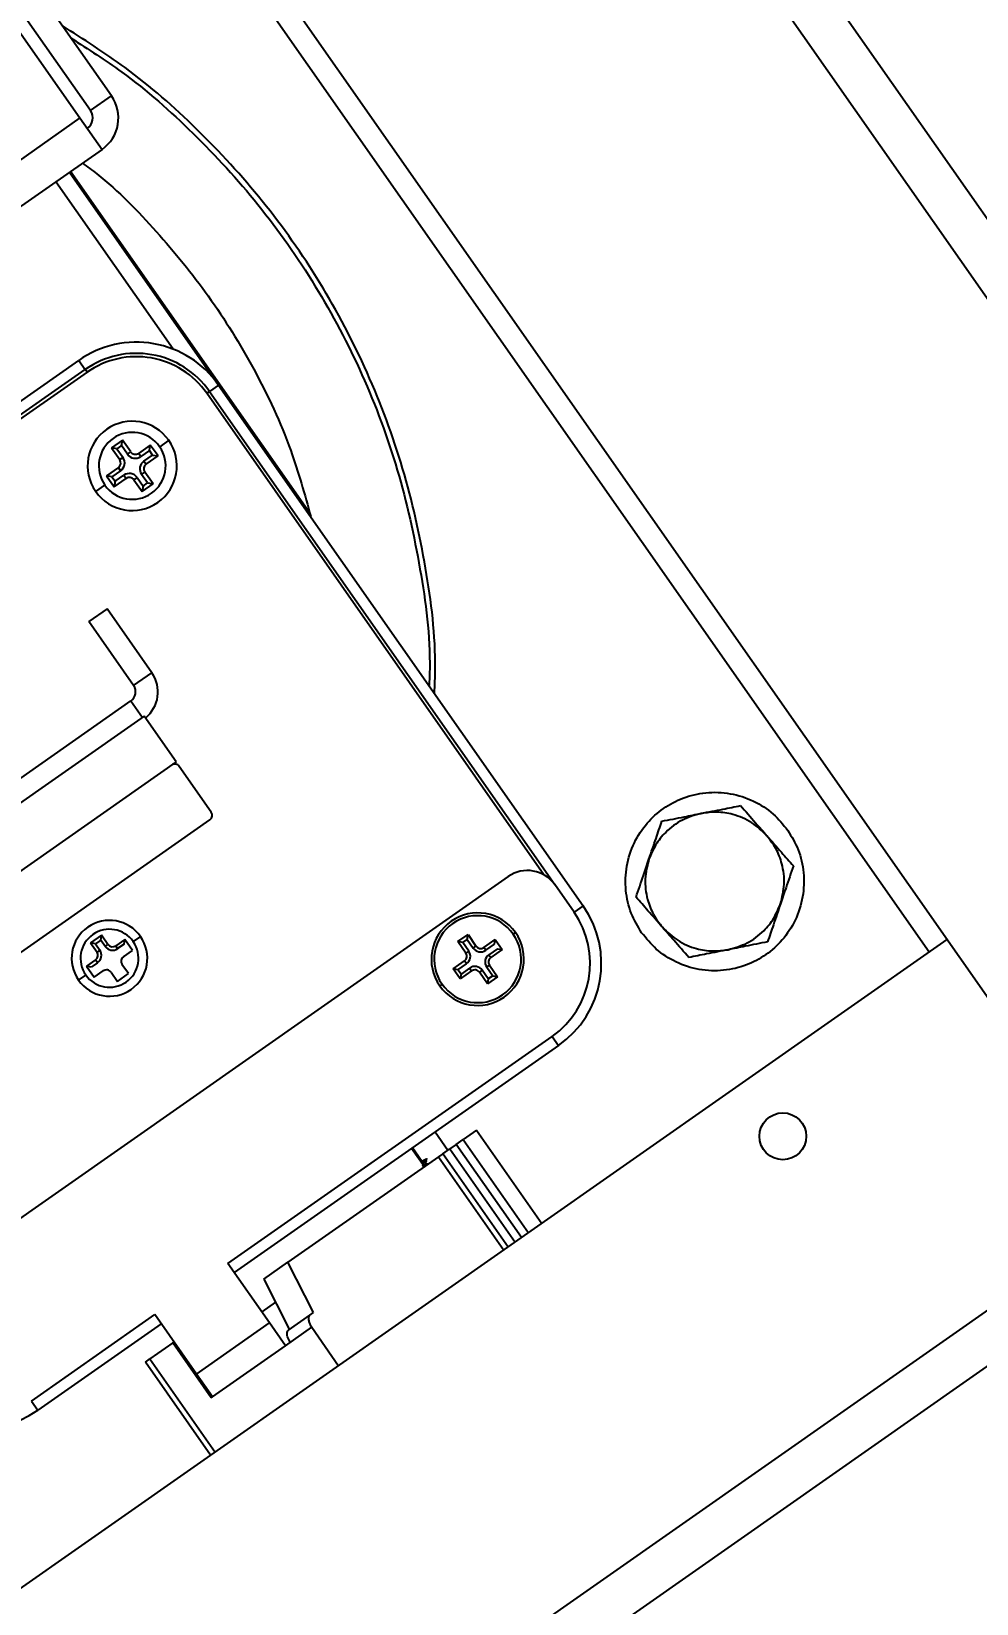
# Model space of a CAD drawing. Header units: millimetres. Extents: x 152904052 to 153933663, y 538271515 to 539240469.
# Drawn here: x 153453275 to 153453359.7, y 538569999.6 to 538570140.6 of the extents above; entities that cross this region are included whole.
import ezdxf
from ezdxf.enums import TextEntityAlignment as Align

# ---------------------------------------------------------------- set-up
doc = ezdxf.new("R2010")
doc.units = ezdxf.units.MM
doc.layers.add('POWR', color=5, linetype='Continuous')
doc.layers.add('TEXT', color=7, linetype='Continuous')
doc.styles.get("Standard").update_dxf_attribs({"font": 'Gulim.ttf'})

msp = doc.modelspace()

# ---------------------------------------------------------------- linework, layer by layer
at = {"layer": 'POWR', "color": 7}
for p, q in [((153452936.32, 538570729.81), (153453406.66, 538570058.11)), ((153452932.96, 538570727.46), (153453403.3, 538570055.76)), ((153452903.56, 538570706.87), (153453373.89, 538570035.16)), ((153453355.45, 538570058.02), (153453234.99, 538570230.04)), ((153453282.14, 538570134.81), (153453264.22, 538570160.41)), ((153453280.26, 538570133.49), (153453262.33, 538570159.09)), ((153453268.36, 538570148.48), (153453279.32, 538570132.83)), ((153453280.26, 538570133.49), (153453282.14, 538570134.81)), ((153453279.32, 538570132.83), (153453226.95, 538570096.16)), ((153453279.32, 538570132.83), (153453281.3, 538570130.01)), ((153453281.3, 538570130.01), (153453259.79, 538570114.95)), ((153453287.67, 538570112.1), (153453277.16, 538570127.11)), ((153453278.39, 538570127.97), (153453291.75, 538570108.88)), ((153453299.93, 538570097.38), (153453278.47, 538570128.03)), ((153453232.53, 538570078.4), (153453279.22, 538570111.09)), ((153453233.1, 538570077.58), (153453279.79, 538570110.27)), ((153453279.22, 538570111.09), (153453279.79, 538570110.27)), ((153453279.96, 538570110.03), (153453279.79, 538570110.27)), ((153453279.96, 538570110.03), (153453233.27, 538570077.33)), ((153453291.75, 538570108.88), (153453290.93, 538570108.31)), ((153453291.75, 538570108.88), (153453324.45, 538570062.19)), ((153453290.69, 538570108.14), (153453290.93, 538570108.31)), ((153453320.91, 538570064.97), (153453290.69, 538570108.14)), ((153453290.93, 538570108.31), (153453321.91, 538570064.08)), ((153453283.13, 538570103.94), (153453282.14, 538570103.25)), ((153453282.14, 538570103.25), (153453282.89, 538570102.19)), ((153453282.63, 538570103.17), (153453282.14, 538570103.25)), ((153453283.04, 538570103.45), (153453282.63, 538570103.17)), ((153453282.63, 538570103.17), (153453283.18, 538570102.39)), ((153453283.04, 538570103.45), (153453283.13, 538570103.94)), ((153453283.58, 538570102.68), (153453283.04, 538570103.45)), ((153453283.87, 538570102.88), (153453283.13, 538570103.94)), ((153453285.63, 538570103.5), (153453284.57, 538570102.75)), ((153453285.55, 538570103.01), (153453285.63, 538570103.5)), ((153453286.32, 538570102.52), (153453285.63, 538570103.5)), ((153453287.29, 538570103.93), (153453286.47, 538570103.35)), ((153453283.18, 538570102.39), (153453282.89, 538570102.19)), ((153453283.58, 538570102.68), (153453283.87, 538570102.88)), ((153453284.77, 538570102.47), (153453284.57, 538570102.75)), ((153453285.55, 538570103.01), (153453284.77, 538570102.47)), ((153453285.05, 538570102.06), (153453285.83, 538570102.6)), ((153453285.05, 538570102.06), (153453285.26, 538570101.77)), ((153453285.26, 538570101.77), (153453286.32, 538570102.52)), ((153453285.83, 538570102.6), (153453285.55, 538570103.01)), ((153453285.83, 538570102.6), (153453286.32, 538570102.52)), ((153453282.77, 538570101.49), (153453281.7, 538570100.75)), ((153453281.7, 538570100.75), (153453282.39, 538570099.76)), ((153453282.19, 538570100.66), (153453281.7, 538570100.75)), ((153453282.97, 538570101.2), (153453282.19, 538570100.66)), ((153453282.19, 538570100.66), (153453282.48, 538570100.25)), ((153453282.39, 538570099.76), (153453283.45, 538570100.51)), ((153453282.48, 538570100.25), (153453282.39, 538570099.76)), ((153453282.48, 538570100.25), (153453283.25, 538570100.8)), ((153453282.97, 538570101.2), (153453282.77, 538570101.49)), ((153453283.25, 538570100.8), (153453283.45, 538570100.51)), ((153453284.44, 538570100.59), (153453284.15, 538570100.39)), ((153453284.15, 538570100.39), (153453284.9, 538570099.32)), ((153453284.44, 538570100.59), (153453284.98, 538570099.81)), ((153453284.85, 538570100.87), (153453285.13, 538570101.08)), ((153453285.39, 538570100.1), (153453284.85, 538570100.87)), ((153453285.88, 538570100.01), (153453285.13, 538570101.08)), ((153453280.73, 538570099.34), (153453281.55, 538570099.91)), ((153453284.9, 538570099.32), (153453285.88, 538570100.01)), ((153453284.98, 538570099.81), (153453284.9, 538570099.32)), ((153453284.98, 538570099.81), (153453285.39, 538570100.1)), ((153453285.39, 538570100.1), (153453285.88, 538570100.01)), ((153453281.75, 538570088.82), (153453280.11, 538570087.67)), ((153453284.13, 538570081.94), (153453280.11, 538570087.67)), ((153453285.77, 538570083.08), (153453281.75, 538570088.82)), ((153453284.13, 538570081.94), (153453285.77, 538570083.08)), ((153453259.64, 538570063.57), (153453283.88, 538570080.55)), ((153453283.88, 538570080.55), (153453284.92, 538570079.07)), ((153453285.08, 538570079.19), (153453260.5, 538570061.98)), ((153453287.95, 538570075.09), (153453285.08, 538570079.19)), ((153453287.95, 538570075.09), (153453263.37, 538570057.88)), ((153453291.1, 538570070.58), (153453288.23, 538570074.68)), ((153453267.22, 538570053.25), (153453290.98, 538570069.89)), ((153453317.73, 538570064.81), (153453262.84, 538570026.38)), ((153453323.63, 538570061.62), (153453321.91, 538570064.08)), ((153453324.45, 538570062.19), (153453323.63, 538570061.62)), ((153453281.26, 538570059.54), (153453280.27, 538570058.85)), ((153453281.18, 538570059.11), (153453281.26, 538570059.54)), ((153453281.83, 538570058.72), (153453281.26, 538570059.54)), ((153453284.75, 538570059.43), (153453284.1, 538570058.97)), ((153453313.21, 538570058.97), (153453314.12, 538570059.6)), ((153453314.04, 538570059.17), (153453314.12, 538570059.6)), ((153453314.12, 538570059.6), (153453314.83, 538570058.57)), ((153453318.18, 538570059.63), (153453318.38, 538570059.78)), ((153453047.65, 538569842.5), (153453357.08, 538570059.17)), ((153453280.27, 538570058.85), (153453280.85, 538570058.03)), ((153453280.7, 538570058.78), (153453280.27, 538570058.85)), ((153453281.18, 538570059.11), (153453280.7, 538570058.78)), ((153453280.7, 538570058.78), (153453281.1, 538570058.21)), ((153453281.1, 538570058.21), (153453280.85, 538570058.03)), ((153453281.58, 538570058.54), (153453281.18, 538570059.11)), ((153453281.58, 538570058.54), (153453281.83, 538570058.72)), ((153453283.35, 538570059.17), (153453282.53, 538570058.6)), ((153453282.7, 538570058.35), (153453282.53, 538570058.6)), ((153453283.27, 538570058.74), (153453282.7, 538570058.35)), ((153453283.21, 538570057.61), (153453284.03, 538570058.19)), ((153453283.27, 538570058.74), (153453283.35, 538570059.17)), ((153453284.03, 538570058.19), (153453283.35, 538570059.17)), ((153453313.93, 538570057.94), (153453313.21, 538570058.97)), ((153453313.64, 538570058.89), (153453313.21, 538570058.97)), ((153453313.64, 538570058.89), (153453314.04, 538570059.17)), ((153453314.18, 538570058.12), (153453313.64, 538570058.89)), ((153453314.18, 538570058.12), (153453313.93, 538570057.94)), ((153453314.04, 538570059.17), (153453314.58, 538570058.4)), ((153453314.58, 538570058.4), (153453314.83, 538570058.57)), ((153453315.53, 538570058.45), (153453316.55, 538570059.17)), ((153453315.7, 538570058.2), (153453315.53, 538570058.45)), ((153453315.7, 538570058.2), (153453316.48, 538570058.74)), ((153453316.76, 538570058.34), (153453315.98, 538570057.8)), ((153453317.18, 538570058.27), (153453316.16, 538570057.55)), ((153453316.48, 538570058.74), (153453316.55, 538570059.17)), ((153453316.55, 538570059.17), (153453317.18, 538570058.27)), ((153453316.76, 538570058.34), (153453317.18, 538570058.27)), ((153453280.72, 538570057.34), (153453279.9, 538570056.76)), ((153453279.9, 538570056.76), (153453280.59, 538570055.78)), ((153453280.33, 538570056.69), (153453279.9, 538570056.76)), ((153453280.9, 538570057.08), (153453280.33, 538570056.69)), ((153453280.9, 538570057.08), (153453280.72, 538570057.34)), ((153453283.67, 538570056.1), (153453283.09, 538570056.92)), ((153453312.78, 538570056.53), (153453313.81, 538570057.25)), ((153453313.42, 538570055.63), (153453312.78, 538570056.53)), ((153453313.21, 538570056.45), (153453312.78, 538570056.53)), ((153453313.21, 538570056.45), (153453313.98, 538570056.99)), ((153453314.26, 538570056.6), (153453313.49, 538570056.06)), ((153453313.98, 538570056.99), (153453313.81, 538570057.25)), ((153453314.26, 538570056.6), (153453314.44, 538570056.35)), ((153453315.79, 538570056.68), (153453316.04, 538570056.85)), ((153453315.79, 538570056.68), (153453316.33, 538570055.9)), ((153453315.98, 538570057.8), (153453316.16, 538570057.55)), ((153453316.04, 538570056.85), (153453316.75, 538570055.83)), ((153453279.18, 538570055.53), (153453279.84, 538570055.98)), ((153453280.59, 538570055.78), (153453281.41, 538570056.35)), ((153453282.11, 538570056.23), (153453282.68, 538570055.41)), ((153453282.68, 538570055.41), (153453283.67, 538570056.1)), ((153453311.79, 538570055.16), (153453311.58, 538570055.02)), ((153453313.49, 538570056.06), (153453313.21, 538570056.45)), ((153453314.44, 538570056.35), (153453313.42, 538570055.63)), ((153453313.49, 538570056.06), (153453313.42, 538570055.63)), ((153453315.39, 538570056.4), (153453315.14, 538570056.22)), ((153453315.85, 538570055.2), (153453315.14, 538570056.22)), ((153453315.93, 538570055.63), (153453315.39, 538570056.4)), ((153453316.75, 538570055.83), (153453315.85, 538570055.2)), ((153453315.93, 538570055.63), (153453315.85, 538570055.2)), ((153453316.33, 538570055.9), (153453315.93, 538570055.63)), ((153453316.33, 538570055.9), (153453316.75, 538570055.83)), ((153451610.15, 538568795.17), (153453405.73, 538570052.45)), ((153453292.58, 538570030.11), (153453321.66, 538570050.48)), ((153453322.24, 538570049.66), (153453293.16, 538570029.3)), ((153453321.66, 538570050.48), (153453322.24, 538570049.66)), ((153453311.18, 538570041.91), (153453312.32, 538570040.28)), ((153453313.06, 538570040.79), (153453313.68, 538570041.23)), ((153453314.88, 538570042.06), (153453313.68, 538570041.23)), ((153453313.68, 538570041.23), (153453319.53, 538570032.87)), ((153453314.88, 538570042.06), (153453320.73, 538570033.71)), ((153453311.47, 538570039.68), (153453297.97, 538570030.23)), ((153453310.21, 538570038.79), (153453309.06, 538570040.43)), ((153453310.28, 538570038.84), (153453309.13, 538570040.48)), ((153453311.86, 538570039.95), (153453311.47, 538570039.68)), ((153453311.47, 538570039.68), (153453317.32, 538570031.32)), ((153453311.86, 538570039.95), (153453312.48, 538570040.39)), ((153453317.71, 538570031.59), (153453311.86, 538570039.95)), ((153453311.86, 538570039.95), (153453311.86, 538570039.95)), ((153453317.71, 538570031.59), (153453311.86, 538570039.95)), ((153453313.05, 538570040.79), (153453312.48, 538570040.39)), ((153453312.48, 538570040.39), (153453318.33, 538570032.03)), ((153453313.05, 538570040.79), (153453313.06, 538570040.79)), ((153453318.91, 538570032.43), (153453313.05, 538570040.79)), ((153453318.91, 538570032.43), (153453313.06, 538570040.79)), ((153453310.23, 538570039.42), (153453310.01, 538570039.23)), ((153453310.52, 538570039.01), (153453310.33, 538570039.01)), ((153452528.12, 538569442.95), (153453373.89, 538570035.16)), ((153453296.31, 538570024.79), (153453292.58, 538570030.11)), ((153453295.8, 538570028.71), (153453297.97, 538570030.23)), ((153453300.26, 538570025.73), (153453297.97, 538570030.23)), ((153453295.8, 538570028.71), (153453298.09, 538570024.21)), ((153453274.97, 538570017.78), (153453286.03, 538570025.53)), ((153453289.76, 538570020.2), (153453286.03, 538570025.53)), ((153453296.86, 538570026.64), (153453295.62, 538570025.77)), ((153453299.92, 538570025.49), (153453300.26, 538570025.73)), ((153453286.6, 538570024.71), (153453275.54, 538570016.96)), ((153453289.76, 538570020.2), (153453296.31, 538570024.79)), ((153453297.74, 538570022.74), (153453296.31, 538570024.79)), ((153453297.74, 538570022.74), (153453300.1, 538570024.39)), ((153453298.01, 538570024.15), (153453299.92, 538570025.49)), ((153453300.1, 538570024.39), (153453302.51, 538570020.95)), ((153453287.65, 538570023), (153453285.6, 538570021.57)), ((153453287.65, 538570023), (153453287.75, 538570023.07)), ((153453291.09, 538570018.08), (153453287.65, 538570023)), ((153453291.19, 538570018.15), (153453297.74, 538570022.74)), ((153453285.19, 538570021.28), (153453285.6, 538570021.57)), ((153453285.6, 538570021.57), (153453291.45, 538570013.21)), ((153453291.04, 538570012.92), (153453285.19, 538570021.28)), ((153453291.19, 538570018.15), (153453289.76, 538570020.2)), ((153453290.86, 538570018.41), (153453290.92, 538570018.54)), ((153453274.97, 538570017.78), (153453275.54, 538570016.96)), ((153453290.92, 538570018.33), (153453291.02, 538570018.4)), ((153453291.09, 538570018.08), (153453291.19, 538570018.15))]:
    msp.add_line(p, q, dxfattribs=at)
msp.add_circle((153453342.34, 538570041.52), 2.1, dxfattribs=at)
for centre, radius, start, end in [((153453279.32, 538570132.83), 3.45, 305, 35), ((153453279.32, 538570132.83), 1.15, 305, 35), ((153453284.38, 538570103.72), 9, 35, 125), ((153453284.38, 538570103.72), 8, 35, 125), ((153453284.38, 538570103.72), 7.7, 35, 125), ((153453284.01, 538570101.63), 4, 35, 215), ((153453284.01, 538570101.63), 3, 35, 215), ((153453284.01, 538570101.63), 4, 215, 35), ((153453284.01, 538570101.63), 3, 215, 35), ((153453282.48, 538570101.9), 0.5, 305, 35), ((153453282.48, 538570101.9), 0.851, 305, 35), ((153453284.28, 538570103.16), 0.851, 215, 305), ((153453284.28, 538570103.16), 0.5, 215, 305), ((153453285.54, 538570101.36), 0.851, 125, 215), ((153453285.54, 538570101.36), 0.5, 125, 215), ((153453283.74, 538570100.1), 0.851, 35, 125), ((153453283.74, 538570100.1), 0.5, 35, 125), ((153453283.31, 538570081.36), 1, 305, 35), ((153453283.31, 538570081.36), 3, 308.8226, 35), ((153453287.82, 538570074.39), 0.5, 35, 125), ((153453290.69, 538570070.3), 0.5, 305, 35), ((153453319.45, 538570062.35), 3, 35, 125), ((153453317.07, 538570057.03), 9, 305, 35), ((153453281.97, 538570057.48), 3.4, 35, 215), ((153453314.98, 538570057.4), 4.15, 35, 215), ((153453314.98, 538570057.4), 3.9, 35, 215), ((153453317.07, 538570057.03), 8, 305, 35), ((153453281.97, 538570057.48), 3.4, 215, 35), ((153453281.97, 538570057.48), 2.6, 35, 215), ((153453314.98, 538570057.4), 4.15, 215, 35), ((153453314.98, 538570057.4), 3.9, 215, 35), ((153453281.97, 538570057.48), 2.6, 215, 35), ((153453280.44, 538570057.75), 0.5, 305, 35), ((153453280.44, 538570057.75), 0.807, 305, 35), ((153453282.24, 538570059.01), 0.807, 215, 305), ((153453282.24, 538570059.01), 0.5, 215, 305), ((153453313.52, 538570057.66), 0.5, 305, 35), ((153453313.52, 538570057.66), 0.807, 305, 35), ((153453315.24, 538570058.86), 0.807, 215, 305), ((153453315.24, 538570058.86), 0.5, 215, 305), ((153453283.5, 538570057.21), 0.5, 125, 215), ((153453314.73, 538570055.94), 0.807, 35, 125), ((153453316.45, 538570057.14), 0.807, 125, 215), ((153453316.45, 538570057.14), 0.5, 125, 215), ((153453281.7, 538570055.94), 0.5, 35, 125), ((153453314.73, 538570055.94), 0.5, 35, 125), ((153453270.38, 538570024.34), 9, 215, 305)]:
    msp.add_arc(centre, radius, start, end, dxfattribs=at)
for points, knots in [([(153453311.11, 538570081.24), (153453311.14, 538570081.96), (153453311.3, 538570085.71), (153453310.44, 538570092.52), (153453308.46, 538570101.46), (153453305.25, 538570110.06), (153453301.01, 538570118.11), (153453295.86, 538570125.43), (153453289.96, 538570131.87), (153453283.93, 538570137.16), (153453279.64, 538570139.89), (153453277.74, 538570141.1)], [0, 0, 0, 0, 0.030131, 0.157165, 0.285275, 0.413386, 0.54042, 0.665356, 0.787271, 0.905377, 1, 1, 1, 1]), ([(153453278.53, 538570139.97), (153453280.06, 538570138.99), (153453283.96, 538570136.5), (153453289.61, 538570131.5), (153453295.47, 538570125.12), (153453300.58, 538570117.84), (153453304.79, 538570109.86), (153453307.98, 538570101.31), (153453309.93, 538570092.44), (153453310.79, 538570085.91), (153453310.65, 538570082.41), (153453310.63, 538570081.93)], [0, 0, 0, 0, 0.078951, 0.200388, 0.325741, 0.454201, 0.584818, 0.716542, 0.848265, 0.978883, 1, 1, 1, 1]), ([(153453279.55, 538570128.78), (153453279.98, 538570128.46), (153453282.41, 538570126.67), (153453286.24, 538570122.7), (153453291.02, 538570116.88), (153453295.07, 538570110.28), (153453298.2, 538570103.63), (153453299.47, 538570099.07), (153453300.02, 538570097.08)], [0, 0, 0, 0, 0.042262, 0.235417, 0.428573, 0.6301, 0.838865, 1, 1, 1, 1]), ([(153453329.68, 538570059.77), (153453329.34, 538570060.34), (153453328.64, 538570061.51), (153453328.18, 538570063.58), (153453328.26, 538570065.77), (153453328.93, 538570067.85), (153453330.09, 538570069.62), (153453331.6, 538570070.98), (153453333.4, 538570071.93), (153453335.45, 538570072.42), (153453337.64, 538570072.34), (153453339.72, 538570071.66), (153453341.51, 538570070.52), (153453342.37, 538570069.46), (153453342.79, 538570068.95)], [0, 0, 0, 0, 0.078504, 0.162677, 0.25, 0.337323, 0.421496, 0.5, 0.578504, 0.662677, 0.75, 0.837323, 0.921496, 1, 1, 1, 1]), ([(153453335.02, 538570070.47), (153453335.67, 538570070.6), (153453336.87, 538570070.83), (153453338.02, 538570071.06), (153453338.55, 538570071.17)], [0, 0, 0, 0, 0.5429, 1, 1, 1, 1]), ([(153453338.55, 538570071.17), (153453339, 538570070.66), (153453339.77, 538570069.77), (153453340.58, 538570068.85), (153453340.92, 538570068.46)], [0, 0, 0, 0, 0.574451, 1, 1, 1, 1]), ([(153453335.02, 538570070.47), (153453334.44, 538570070.3), (153453333.27, 538570069.97), (153453331.89, 538570068.91), (153453330.89, 538570067.68), (153453330.52, 538570066.8), (153453330.34, 538570066.37)], [0, 0, 0, 0, 0.275731, 0.561042, 0.784269, 1, 1, 1, 1]), ([(153453330.34, 538570066.37), (153453330.55, 538570066.99), (153453330.95, 538570068.14), (153453331.32, 538570069.26), (153453331.5, 538570069.77)], [0, 0, 0, 0, 0.5429, 1, 1, 1, 1]), ([(153453331.5, 538570069.77), (153453332.16, 538570069.9), (153453333.32, 538570070.13), (153453334.52, 538570070.37), (153453335.02, 538570070.47)], [0, 0, 0, 0, 0.5744509, 1, 1, 1, 1]), ([(153453340.92, 538570068.46), (153453340.49, 538570068.88), (153453339.6, 538570069.73), (153453338, 538570070.4), (153453336.44, 538570070.65), (153453335.49, 538570070.53), (153453335.02, 538570070.47)], [0, 0, 0, 0, 0.275731, 0.561042, 0.784269, 1, 1, 1, 1]), ([(153453342.79, 538570068.95), (153453343.13, 538570068.38), (153453343.83, 538570067.21), (153453344.29, 538570065.14), (153453344.21, 538570062.96), (153453343.54, 538570060.87), (153453342.38, 538570059.1), (153453340.87, 538570057.74), (153453339.07, 538570056.79), (153453337.02, 538570056.3), (153453334.83, 538570056.38), (153453332.75, 538570057.06), (153453330.96, 538570058.2), (153453330.1, 538570059.26), (153453329.68, 538570059.77)], [0, 0, 0, 0, 0.078504, 0.162677, 0.25, 0.337323, 0.421496, 0.5, 0.578504, 0.662677, 0.75, 0.837323, 0.921496, 1, 1, 1, 1]), ([(153453342.13, 538570062.36), (153453342.28, 538570062.94), (153453342.57, 538570064.13), (153453342.35, 538570065.85), (153453341.79, 538570067.33), (153453341.2, 538570068.09), (153453340.92, 538570068.46)], [0, 0, 0, 0, 0.2757314, 0.5610422, 0.7842685, 1, 1, 1, 1]), ([(153453340.92, 538570068.46), (153453341.35, 538570067.97), (153453342.16, 538570067.05), (153453342.93, 538570066.17), (153453343.29, 538570065.76)], [0, 0, 0, 0, 0.5429, 1, 1, 1, 1]), ([(153453329.18, 538570062.96), (153453329.4, 538570063.6), (153453329.78, 538570064.72), (153453330.17, 538570065.87), (153453330.34, 538570066.37)], [0, 0, 0, 0, 0.574451, 1, 1, 1, 1]), ([(153453330.34, 538570066.37), (153453330.19, 538570065.78), (153453329.9, 538570064.59), (153453330.12, 538570062.87), (153453330.68, 538570061.39), (153453331.27, 538570060.63), (153453331.55, 538570060.26)], [0, 0, 0, 0, 0.275731, 0.561042, 0.784269, 1, 1, 1, 1]), ([(153453343.29, 538570065.76), (153453343.07, 538570065.12), (153453342.69, 538570064), (153453342.3, 538570062.85), (153453342.13, 538570062.36)], [0, 0, 0, 0, 0.574451, 1, 1, 1, 1]), ([(153453331.55, 538570060.26), (153453331.12, 538570060.76), (153453330.31, 538570061.67), (153453329.54, 538570062.56), (153453329.18, 538570062.96)], [0, 0, 0, 0, 0.5429, 1, 1, 1, 1]), ([(153453337.45, 538570058.25), (153453338.03, 538570058.42), (153453339.2, 538570058.76), (153453340.58, 538570059.81), (153453341.58, 538570061.04), (153453341.95, 538570061.92), (153453342.13, 538570062.36)], [0, 0, 0, 0, 0.275731, 0.561042, 0.784269, 1, 1, 1, 1]), ([(153453342.13, 538570062.36), (153453341.92, 538570061.73), (153453341.53, 538570060.58), (153453341.15, 538570059.46), (153453340.97, 538570058.95)], [0, 0, 0, 0, 0.5429, 1, 1, 1, 1]), ([(153453331.55, 538570060.26), (153453331.99, 538570059.84), (153453332.87, 538570058.99), (153453334.47, 538570058.32), (153453336.03, 538570058.07), (153453336.98, 538570058.19), (153453337.45, 538570058.25)], [0, 0, 0, 0, 0.275731, 0.561042, 0.784269, 1, 1, 1, 1]), ([(153453333.92, 538570057.55), (153453333.47, 538570058.06), (153453332.7, 538570058.95), (153453331.89, 538570059.87), (153453331.55, 538570060.26)], [0, 0, 0, 0, 0.574451, 1, 1, 1, 1]), ([(153453337.45, 538570058.25), (153453336.8, 538570058.12), (153453335.6, 538570057.89), (153453334.45, 538570057.66), (153453333.92, 538570057.55)], [0, 0, 0, 0, 0.5429, 1, 1, 1, 1]), ([(153453340.97, 538570058.95), (153453340.31, 538570058.82), (153453339.15, 538570058.59), (153453337.96, 538570058.35), (153453337.45, 538570058.25)], [0, 0, 0, 0, 0.574451, 1, 1, 1, 1]), ([(153453309.99, 538570039.25), (153453310, 538570039.26), (153453310.03, 538570039.28), (153453310.11, 538570039.34), (153453310.18, 538570039.38), (153453310.23, 538570039.42)], [0, 0, 0, 0, 0.063595, 0.275438, 1, 1, 1, 1]), ([(153453310.01, 538570038.87), (153453310.1, 538570038.91), (153453310.27, 538570039), (153453310.35, 538570039.03), (153453310.33, 538570038.99), (153453310.32, 538570038.98)], [0, 0, 0, 0, 0.402272, 0.802406, 1, 1, 1, 1]), ([(153453310.23, 538570039.42), (153453310.31, 538570039.46), (153453310.47, 538570039.54), (153453310.39, 538570039.44), (153453310.25, 538570039.29), (153453310.08, 538570039.16), (153453310.06, 538570039.14)], [0, 0, 0, 0, 0.324496, 0.642087, 0.972069, 1, 1, 1, 1]), ([(153453310.28, 538570039.08), (153453310.31, 538570039.15), (153453310.36, 538570039.28), (153453310.4, 538570039.42), (153453310.43, 538570039.49)], [0, 0, 0, 0, 0.499894, 1, 1, 1, 1]), ([(153453298.19, 538570023.06), (153453298.14, 538570023.13), (153453298.04, 538570023.3), (153453297.93, 538570023.55), (153453297.88, 538570023.81), (153453297.9, 538570024.03), (153453297.97, 538570024.11), (153453298.01, 538570024.15)], [0, 0, 0, 0, 0.174736, 0.363548, 0.559692, 0.78787, 1, 1, 1, 1]), ([(153453299.92, 538570025.49), (153453299.88, 538570025.44), (153453299.78, 538570025.33), (153453299.81, 538570025.01), (153453299.92, 538570024.68), (153453300.04, 538570024.49), (153453300.1, 538570024.39)], [0, 0, 0, 0, 0.273241, 0.566326, 0.792171, 1, 1, 1, 1])]:
    msp.add_open_spline(points, degree=3, knots=knots, dxfattribs=at)

# ---------------------------------------------------------------- texts
at = {"layer": 'TEXT'}
msp.add_text('전기실#CD', height=4550, rotation=34.9999, dxfattribs=at).set_placement((153466474.48, 538561025.28), align=Align.CENTER)

doc.saveas('drawing.dxf')
